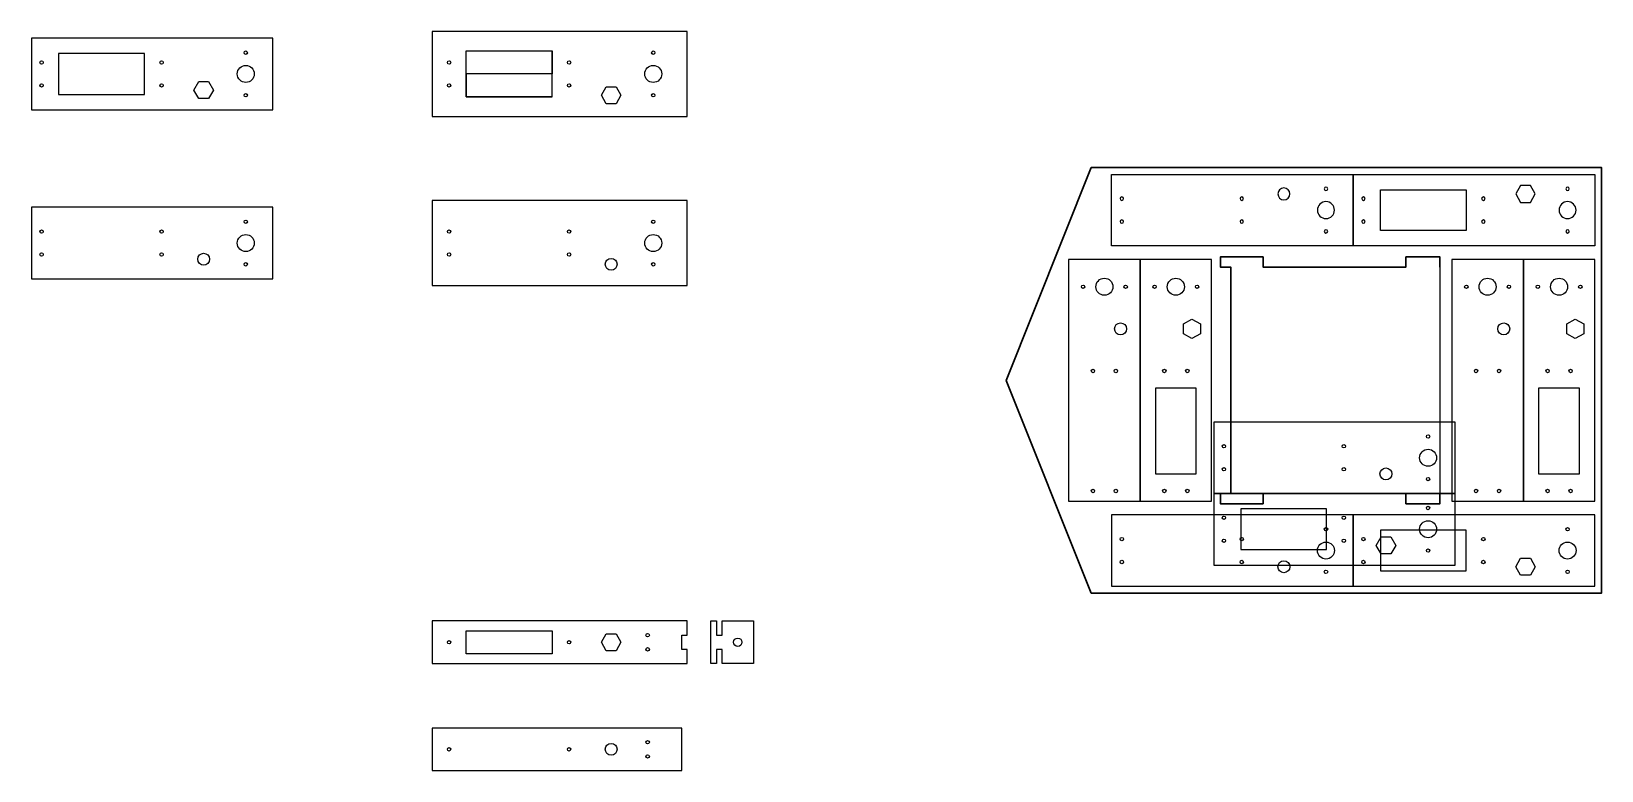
# Model space of a CAD drawing. Header units: millimetres. Extents: x 11336 to 23293, y 282 to 1383.
# Drawn here: x 11336 to 12259, y 282 to 716 of the extents above.
import ezdxf

# ---------------------------------------------------------------- set-up
doc = ezdxf.new("R2010")
doc.units = ezdxf.units.MM
doc.layers.add('G - dik', color=2, linetype='Continuous')
doc.layers.add('G-zwaar', color=4, linetype='Continuous', lineweight=30)

# ---------------------------------------------------------------- blocks, each defined once
blk = doc.blocks.new('ONDERKANT')
blk.add_lwpolyline([(146, 16.67), (146, 46), (4, 46), (4, 4), (146, 4), (146, 8.33)], close=True)
for centre, radius in [((130, 37.5), 1), ((10, 31.75), 1), ((80.5, 31.75), 1), ((130, 25), 5), ((10, 18.25), 1), ((80.5, 18.25), 1), ((105.25, 15.5), 3.5), ((130, 12.5), 1)]:
    blk.add_circle(centre, radius)
blk = doc.blocks.new('BOVENKANT')
for points in [[(146, 16.67), (146, 46), (4, 46), (4, 4), (146, 4), (146, 8.33)], [(20, 13.02), (70.4, 13.02), (70.4, 37.02), (20, 37.02)], [(102.37, 10.53), (99.5, 15.5), (102.37, 20.48), (108.12, 20.48), (110.99, 15.5), (108.12, 10.53)]]:
    blk.add_lwpolyline(points, close=True)
for centre, radius in [((130, 37.5), 1), ((10, 31.75), 1), ((80.5, 31.75), 1), ((130, 25), 5), ((10, 18.25), 1), ((80.5, 18.25), 1), ((130, 12.5), 1)]:
    blk.add_circle(centre, radius)

msp = doc.modelspace()

# ---------------------------------------------------------------- linework, layer by layer
msp.add_lwpolyline([(11591.41, 704.79), (11641.8, 704.79), (11641.8, 677.83), (11591.41, 677.83)], close=True)
msp.add_lwpolyline([(12163.8, 577.8), (12163.8, 444.8)])
at = {"layer": 'G - dik'}
for points in [[(11721.41, 682.96), (11721.41, 716.29), (11571.41, 716.29), (11571.41, 666.29), (11721.41, 666.29), (11721.41, 674.62), (11721.41, 674.62), (11721.41, 682.96)], [(11591.41, 704.79), (11641.91, 704.79), (11641.91, 691.29), (11591.41, 691.29)], [(11591.41, 677.79), (11641.91, 677.79), (11641.91, 691.29), (11591.41, 691.29)], [(11673.78, 673.82), (11670.91, 678.79), (11673.78, 683.77), (11679.52, 683.77), (11682.4, 678.79), (11679.52, 673.82)], [(11721.41, 583.62), (11721.41, 616.96), (11571.41, 616.96), (11571.41, 566.96), (11721.41, 566.96), (11721.41, 575.29), (11721.41, 575.29), (11721.41, 583.62)], [(11721.41, 361.58), (11721.41, 369.92), (11571.41, 369.92), (11571.41, 344.92), (11721.41, 344.92), (11721.41, 353.25), (11718.11, 353.25), (11718.11, 361.58)], [(11741.84, 344.92), (11741.84, 353.25), (11738.54, 353.25), (11738.54, 344.92), (11735.24, 344.92), (11735.24, 369.92), (11738.54, 369.92), (11738.54, 361.58), (11741.84, 361.58), (11741.84, 369.92), (11760.24, 369.92), (11760.24, 344.92)], [(11591.41, 364.17), (11641.91, 364.17), (11641.91, 350.67), (11591.41, 350.67)], [(11673.78, 352.44), (11670.91, 357.42), (11673.78, 362.39), (11679.52, 362.39), (11682.4, 357.42), (11679.52, 352.44)], [(11571.41, 282.03), (11718.11, 282.03), (11718.11, 307.03), (11571.41, 307.03)]]:
    msp.add_lwpolyline(points, close=True, dxfattribs=at)
for centre, radius in [((11701.41, 703.79), 1), ((11581.41, 698.04), 1), ((11651.91, 698.04), 1), ((11701.41, 691.29), 5), ((11581.41, 684.54), 1), ((11651.91, 684.54), 1), ((11701.41, 678.79), 1), ((11701.41, 604.46), 1), ((11581.41, 598.71), 1), ((11651.91, 598.71), 1), ((11701.41, 591.96), 5), ((11581.41, 585.21), 1), ((11651.91, 585.21), 1), ((11676.65, 579.46), 3.5), ((11701.41, 579.46), 1), ((11698.11, 361.58), 1), ((11581.41, 357.42), 1), ((11651.91, 357.42), 1), ((11698.11, 353.25), 1), ((11751.04, 357.42), 2.5), ((11581.41, 294.53), 1), ((11651.91, 294.53), 1), ((11676.65, 294.53), 3.5), ((11698.11, 298.69), 1), ((11698.11, 290.36), 1)]:
    msp.add_circle(centre, radius, dxfattribs=at)
at = {"layer": 'G-zwaar'}
msp.add_lwpolyline([(11958.8, 386.3), (11908.8, 511.3), (11958.8, 636.3), (12258.8, 636.3), (12258.8, 386.3)], close=True, dxfattribs=at)
msp.add_lwpolyline([(12163.8, 577.8), (12163.8, 577.8), (12163.8, 583.8), (12143.8, 583.8), (12143.8, 577.8), (12059.8, 577.8), (12059.8, 583.8), (12034.8, 583.8), (12034.8, 577.8), (12040.8, 577.8), (12040.8, 444.8), (12034.8, 444.8), (12034.8, 438.8), (12059.8, 438.8), (12059.8, 444.8), (12143.8, 444.8), (12143.8, 438.8), (12163.8, 438.8), (12163.8, 444.8)], dxfattribs=at)

# ---------------------------------------------------------------- block references
for name, p in [('BOVENKANT', (11331.89, 666.29)), ('ONDERKANT', (11331.89, 566.96)), ('ONDERKANT', (11966.8, 386.3)), ('BOVENKANT', (12108.8, 386.3))]:
    msp.add_blockref(name, p)
at = {"xscale": -1, "rotation": 180}
for name, p in [('ONDERKANT', (11966.8, 636.3)), ('BOVENKANT', (12108.8, 636.3))]:
    msp.add_blockref(name, p, dxfattribs=at)
for name, p, rotation in [('ONDERKANT', (11991.55, 436.3), 90), ('BOVENKANT', (12033.55, 436.3), 90), ('ONDERKANT', (12216.8, 436.3), 90), ('BOVENKANT', (12258.8, 436.3), 90), ('ONDERKANT', (12026.8, 440.8), 360), ('BOVENKANT', (12026.8, 398.8), 360)]:
    msp.add_blockref(name, p, dxfattribs=dict(rotation=rotation))

doc.saveas('drawing.dxf')
